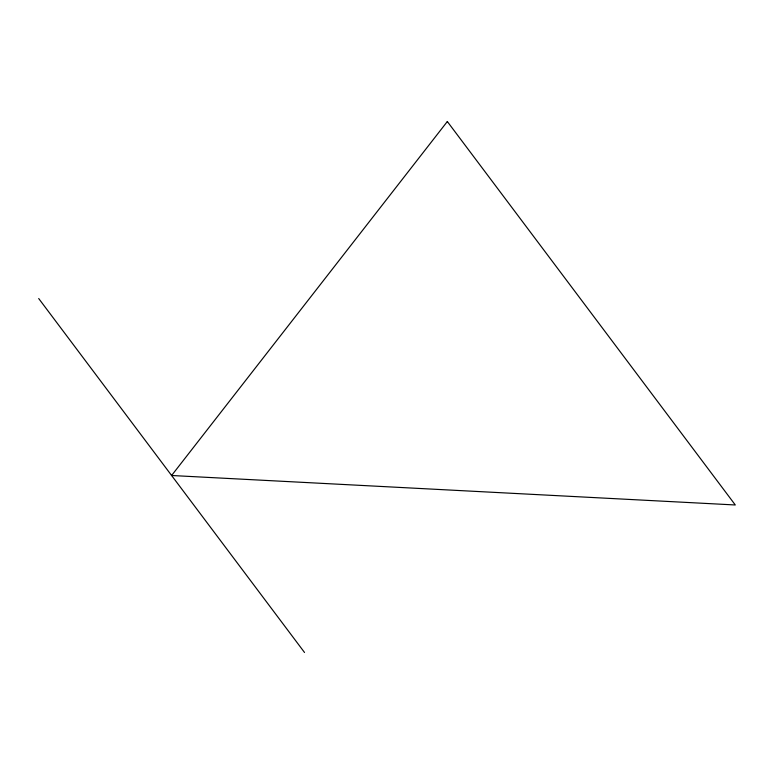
<?xml version="1.0" encoding="UTF-8"?>
<svg xmlns="http://www.w3.org/2000/svg" width="774" height="774" viewBox="0 0 774 774"><rect width="100%" height="100%" fill="white"/><g stroke="black" fill="none" stroke-linecap="round" stroke-linejoin="round"><path stroke-width="1.16" d="M38.7 298.522L304.521 652.472M447.324 121.528L171.605 475.497L735.3 504.977L447.324 121.528"/></g></svg>
